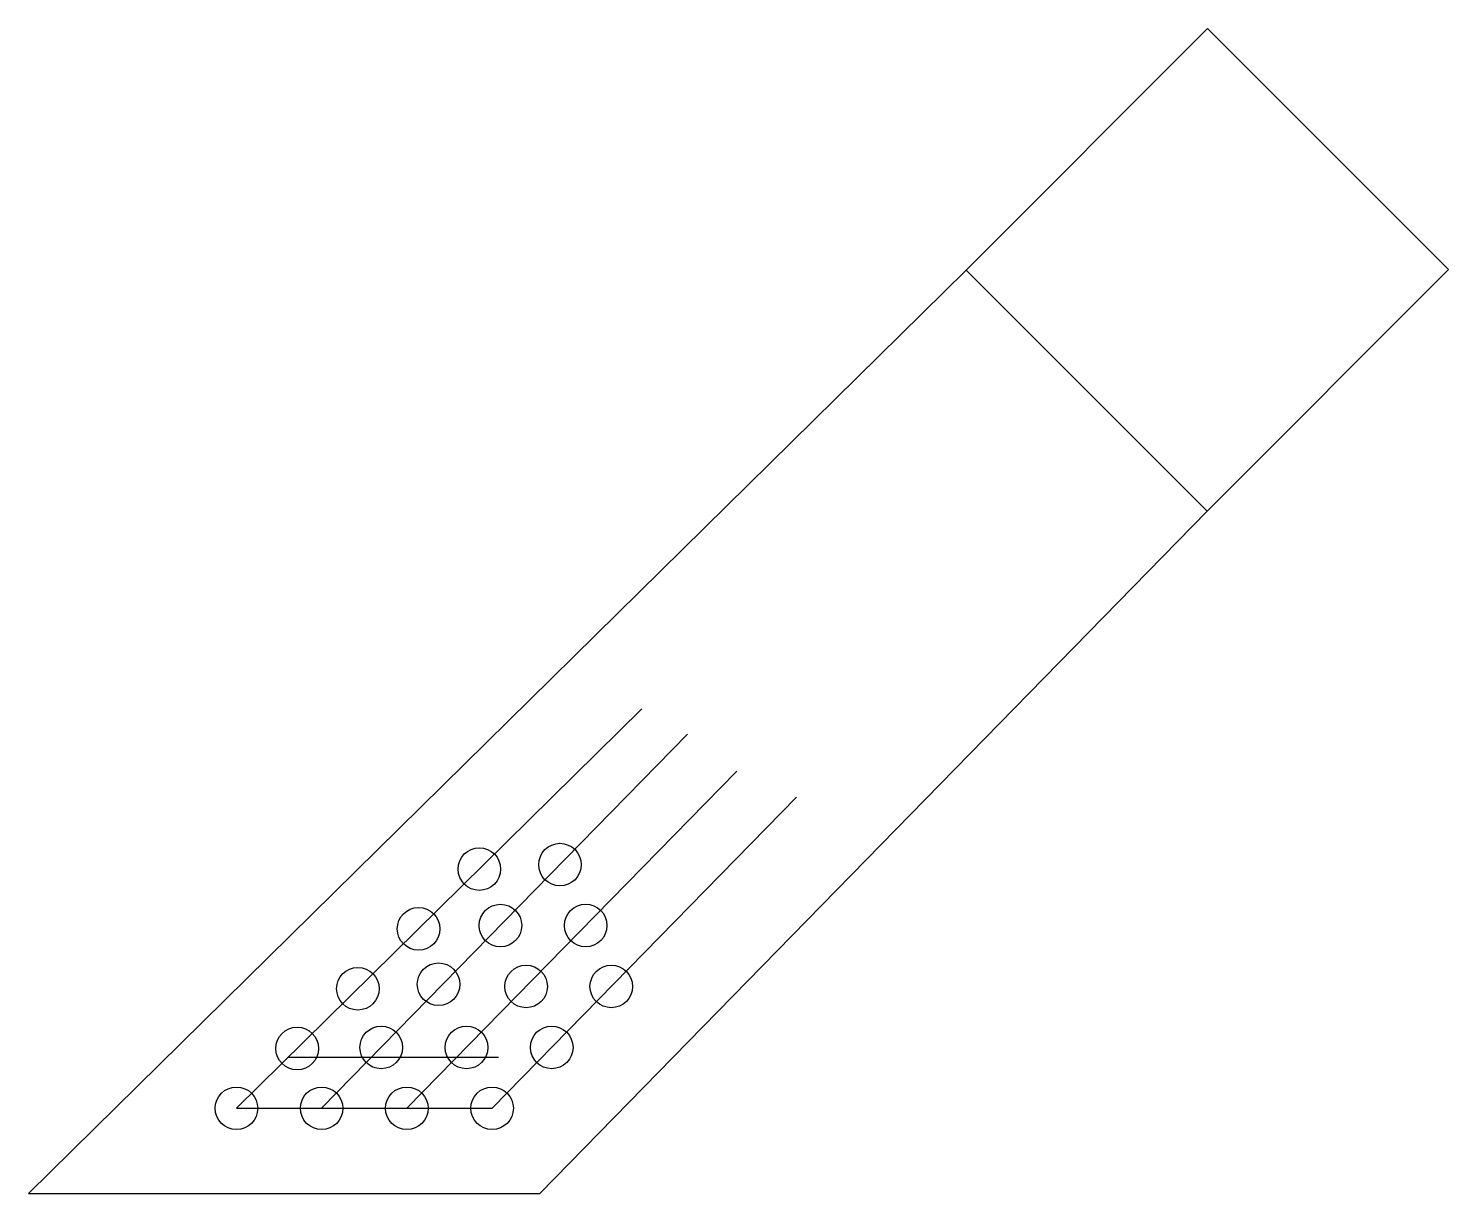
# Paper-space layout '_Top' of a CAD drawing. Header units: millimetres. Extents: x -17.5 to -9.17, y -16 to -9.17.
import ezdxf

# ---------------------------------------------------------------- set-up
doc = ezdxf.new("R2010")
doc.units = ezdxf.units.MM
doc.linetypes.add('CENTERX2', pattern=[20.32, 12.7, -2.54, 2.54, -2.54])

psp = doc.layouts.new('_Top')

# ---------------------------------------------------------------- linework, layer by layer
at = {"color": 7, "linetype": 'Continuous'}
for p, q in [((-10.5813, -9.1671), (-11.9987, -10.5845)), ((-9.1671, -10.5813), (-10.5813, -9.1671)), ((-10.5845, -11.9987), (-9.1671, -10.5813)), ((-11.9987, -10.5845), (-17.5, -16)), ((-10.5845, -11.9987), (-11.9987, -10.5845)), ((-14.5, -16), (-10.5845, -11.9987)), ((-17.5, -16), (-14.5, -16))]:
    psp.add_line(p, q, dxfattribs=at)
at = {"color": 7, "linetype": 'CENTERX2'}
for p, q in [((-16.2794, -15.5), (-13.8999, -13.1577)), ((-15.7794, -15.5), (-13.6327, -13.3064)), ((-15.2794, -15.5), (-13.3439, -13.5222)), ((-14.7794, -15.5), (-12.9938, -13.6753)), ((-15.9746, -15.2), (-14.7412, -15.2)), ((-16.2794, -15.5), (-14.7794, -15.5))]:
    psp.add_line(p, q, dxfattribs=at)
at = {"color": 7, "linetype": 'Continuous'}
for centre in [(-14.8541, -14.0969), (-14.381, -14.071), (-15.2104, -14.4477), (-14.7307, -14.4284), (-14.2302, -14.4279), (-15.0932, -14.7727), (-14.5799, -14.7853), (-14.0799, -14.7853), (-15.5667, -14.7985), (-15.923, -15.1492), (-15.4296, -15.1426), (-14.9296, -15.1426), (-14.4296, -15.1426), (-16.2794, -15.5), (-15.7794, -15.5), (-15.2794, -15.5), (-14.7794, -15.5)]:
    psp.add_circle(centre, 0.125, dxfattribs=at)

doc.saveas('drawing.dxf')
